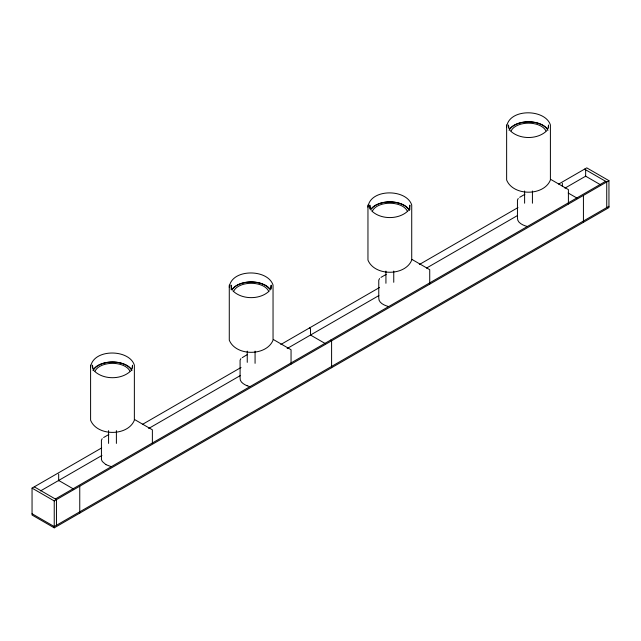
<?xml version="1.0" encoding="UTF-8"?>
<svg xmlns="http://www.w3.org/2000/svg" width="641" height="641" viewBox="0 0 641 641"><rect width="100%" height="100%" fill="white"/><g stroke="black" fill="none" stroke-linecap="round" stroke-linejoin="round"><path stroke-width="0.96" d="M90.597 365.114L90.597 420.208C97.095 436.449 127.871 436.449 134.362 420.208L134.362 365.114C129.025 348.648 92.544 348.624 90.597 367.325M108.577 443.412L108.577 430.6M116.39 443.412L116.39 430.6M229.278 285.053L229.278 340.139C235.768 356.38 266.552 356.38 273.042 340.139L273.042 285.053C267.553 268.467 231.121 268.699 229.278 287.264M247.25 362.357L247.25 351.124M255.07 363.343L255.07 351.124M367.958 204.984L367.958 260.078C374.448 276.319 405.232 276.319 411.722 260.078L411.722 204.984C406.386 188.518 369.905 188.494 367.958 207.195M385.93 283.282L385.93 271.063M393.75 282.296L393.75 271.063M506.638 124.923L506.638 180.009C513.129 196.25 543.905 196.25 550.403 180.009L550.403 124.923C544.922 108.433 508.465 108.417 506.638 127.134M524.61 203.213L524.61 190.994M532.423 203.213L532.423 190.994M242.226 357.654L247.498 354.449M131.902 369.112L132.495 365.21L132.495 368.006M270.582 289.043L271.167 285.149L271.167 289.027M409.254 208.982L409.847 205.08L409.847 209.735M547.935 128.913L548.528 125.019L548.528 127.807M240.888 358.615L240.087 360.25L240.087 377.926C239.566 381.932 244.053 384.496 247.097 385.754M518.24 198.486L517.447 200.096L517.447 217.796C517.007 222.884 523.385 225.44 527.239 226.473M379.568 278.555L378.767 280.205L378.767 297.857C378.326 302.953 384.704 305.509 388.558 306.534M130.756 370.915C121.582 379.969 103.313 379.969 94.211 370.915M269.428 290.854C260.334 299.908 242.058 299.9 232.891 290.854M408.109 210.785C398.934 219.839 380.666 219.839 371.572 210.785M546.789 130.724C537.687 139.778 519.418 139.77 510.244 130.724M102.207 438.684L101.414 440.263L101.454 459.653L102.328 461.52L105.909 464.621M103.634 437.507L108.818 434.518M380.994 277.377L386.178 274.388M519.667 197.316L524.859 194.319M558.648 184.095L586.763 167.862L608.95 180.674L608.95 207.58L54.237 527.839L32.05 515.027L32.05 488.122L101.703 447.907M142.382 424.422L241.04 367.469M280.846 344.481L379.504 287.521M419.318 264.541L517.976 207.58M40.559 490.902L101.951 455.455M148.68 428.476L240.415 375.514M287.152 348.528L378.887 295.565M426.481 268.09L517.351 215.624M564.945 188.15L585.65 176.187L600.633 184.84M55.35 499.01L605.625 181.315M32.05 488.122L54.237 500.933L608.95 180.674M608.95 206.298L54.237 526.557L32.05 513.745M247.105 385.754L249.878 386.603M111.205 466.664L105.917 464.629M584.544 169.144L606.731 181.956L606.731 207.58M550.715 179.392L568.407 189.616L568.407 203.966M568.182 193.005L577.333 198.285M412.035 259.461L429.726 269.685L429.734 284.035M309.403 327.992L310.516 328.633L310.516 335.531M330.484 340.163L331.597 340.804L331.597 367.71M310.516 335.043L325.492 343.688M273.362 339.522L291.054 349.746L291.054 364.096M134.682 419.591L152.374 429.815L152.374 443.211M58.676 480.438L73.651 489.083M34.269 486.84L56.456 499.651L56.456 525.275M509.098 128.913L508.505 125.019L508.505 127.807M370.418 208.982L369.833 205.08L369.833 208.966M231.746 289.043L231.153 285.149L231.153 289.804M93.065 369.112L92.472 365.21L92.472 368.006M585.65 169.785L585.65 176.684M583.43 195.409L583.43 222.307M562.357 183.238L562.357 186.194M79.756 486.198L79.756 513.104M58.676 474.036L58.676 480.926M54.237 500.933L54.237 527.839M511.173 130.844A17.956 10.368 0 0 1 528.521 123.16A17.956 10.368 0 0 1 545.86 130.844M510.06 128.553A20.368 11.754 0 0 1 528.521 121.766A20.368 11.754 0 0 1 546.973 128.553M509.114 130.476A20.087 11.594 0 0 1 528.521 121.886A20.087 11.594 0 0 1 547.919 130.476M372.501 210.905A17.956 10.368 0 0 1 389.84 203.221A17.956 10.368 0 0 1 407.179 210.905M371.379 208.621A20.368 11.754 0 0 1 377.445 204.263M378.158 203.958A20.368 11.754 0 0 1 405.817 206.298M406.522 206.843A20.368 11.754 0 0 1 409.174 209.895M370.77 209.895A20.087 11.594 0 0 1 390.425 201.955A20.087 11.594 0 0 1 409.238 210.544M233.821 290.974A17.956 10.368 0 0 1 251.16 283.29A17.956 10.368 0 0 1 268.499 290.974M232.707 288.682A20.368 11.754 0 0 1 262.842 284.027M263.555 284.324A20.368 11.754 0 0 1 269.621 288.682M232.098 289.964A20.087 11.594 0 0 1 251.16 282.016A20.087 11.594 0 0 1 270.23 289.964M95.14 371.035A17.956 10.368 0 0 1 112.479 363.351A17.956 10.368 0 0 1 129.827 371.035M93.153 370.025A20.368 11.754 0 0 1 97.272 365.899M98.081 365.402A20.368 11.754 0 0 1 126.886 365.402M127.695 365.899A20.368 11.754 0 0 1 131.814 370.025M93.081 370.674A20.087 11.594 0 0 1 112.479 362.077A20.087 11.594 0 0 1 131.886 370.674"/></g></svg>
